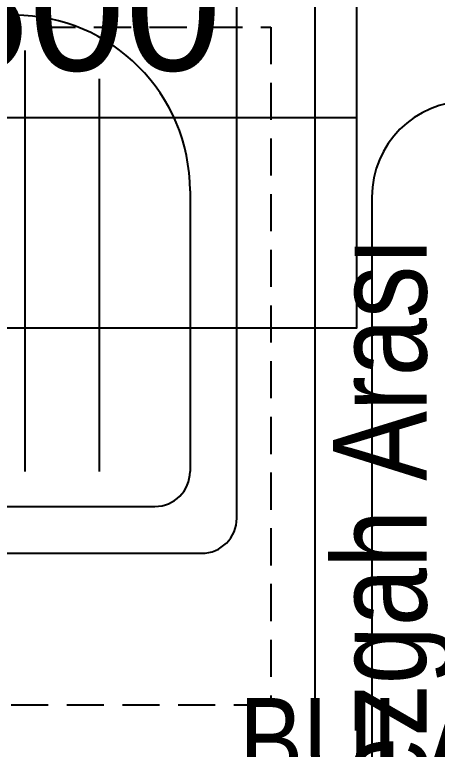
# Model space of a CAD drawing. Header units: inches. Extents: x 21 to 38546, y 13 to 15001.
# Drawn here: x 4446.1 to 4482.2, y 1132.4 to 1195.2 of the extents above; entities that cross this region are included whole.
import ezdxf

# ---------------------------------------------------------------- set-up
doc = ezdxf.new("R2010")
doc.units = ezdxf.units.IN
doc.header["$MEASUREMENT"] = 0
doc.linetypes.add('IMPORT-HIDDEN2', pattern=[47.625, 31.75, -15.875])
doc.layers.add('RAD-MAHAL', color=2, linetype='Continuous')
for name, color, linetype, lineweight in [('Z_MİM_-KM-RAY-1', 8, 'IMPORT-HIDDEN2', 25), ('Z_MİM_-KM-Silik tarama', 8, 'Continuous', 25), ('Z_MİM_-KM-TEXT', 8, 'Continuous', 25), ('Z_MİM_-KM-TEXT-DETAIL', 8, 'Continuous', 25), ('Z_MİM_-KM-TEXT-DETL', 8, 'Continuous', 25), ('Z_MİM_-KM-VITRF', 8, 'Continuous', 25)]:
    doc.layers.add(name, color=color, linetype=linetype, lineweight=lineweight)
doc.styles.add('-KM-OLCU', font='ARIALN.TTF')
doc.styles.add('mahal listesi', font='micross.ttf', dxfattribs={"width": 0.8, "height": 20})
doc.styles.get("Standard").update_dxf_attribs({"font": 'arial.ttf'})

# ---------------------------------------------------------------- blocks, each defined once
blk = doc.blocks.new('*U171')
for p, q in [((-16, -2.918), (-110, -2.918)), ((-13, -49.918), (-13, -5.918)), ((-44, -6.918), (-20, -6.918)), ((-17, -45.918), (-17, -9.918))]:
    blk.add_line(p, q)
for centre, radius, start, end in [((-16, -5.918), 3, 360, 90), ((-16, -5.918), 3, 360, 90), ((-44, -21.918), 15, 90, 180), ((-20, -9.918), 3, 360, 90)]:
    blk.add_arc(centre, radius, start, end)
at = {"layer": 'Z_MİM_-KM-RAY-1', "ltscale": 0.1}
blk.add_lwpolyline([(0, -58), (-58, -58), (-58, 0), (0, 0)], close=True, dxfattribs=at)
at = {"layer": 'Z_MİM_-KM-Silik tarama'}
for p, q in [((-53.583, -14.693), (-20, -14.693)), ((-56, -21.042), (-20, -21.042))]:
    blk.add_line(p, q, dxfattribs=at)
at = {"layer": 'Z_MİM_-KM-TEXT-DETAIL', "color": 7, "insert": (-0.627, -2.708), "char_height": 7.17372, "attachment_point": 1, "rotation": 90, "style": '-KM-OLCU'}
blk.add_mtext_dynamic_manual_height_columns('BULAŞIK MK.', width=76.64722, gutter_width=12.5, heights=[0], dxfattribs=at)
blk = doc.blocks.new('A$C25ED71EF')
at = {"layer": 'Z_MİM_-KM-TEXT', "color": 7, "insert": (-9.44, 30.2), "char_height": 20, "width": 264.1267, "attachment_point": 1, "style": 'mahal listesi'}
blk.add_mtext('\\A1;Tezgah Arası \\PSeramik duvar kaplaması (30x60) (15.380.1056)', dxfattribs=at)
blk = doc.blocks.new('IS_RADYATOR_TAG_MRD')
at = {"layer": 'RAD-MAHAL'}
blk.add_line((0, 18), (130, 18), dxfattribs=at)
blk.add_lwpolyline([(0, 0), (130, 0), (130, 36), (0, 36)], dxfattribs=at)
blk = doc.blocks.new('IS_MAHAL_NO1')
at = {"layer": 'RAD-MAHAL'}
blk.add_line((-65.23, 41.397), (-65.23, -34.079), dxfattribs=at)
blk.add_arc((-57.027, 41.397), 8.203, 90, 180, dxfattribs=at)

msp = doc.modelspace()

# ---------------------------------------------------------------- linework, layer by layer
at = {"layer": 'Z_MİM_-KM-VITRF', "ltscale": 0.5}
msp.add_lwpolyline([(4471.758, 1389.083), (4471.758, 1082.083), (4409.758, 1082.083)], dxfattribs=at)

# ---------------------------------------------------------------- block references
at = {"layer": 'RAD-MAHAL'}
for name, p in [('IS_RADYATOR_TAG_MRD', (4345.362, 1168.445)), ('IS_MAHAL_NO1', (4541.884, 1138.231))]:
    msp.add_blockref(name, p, dxfattribs=at)
at = {"layer": 'Z_MİM_-KM-TEXT-DETL', "xscale": 0.4000000000000039, "yscale": 0.4000000000000039, "zscale": 0.4000000000000039, "rotation": 90}
msp.add_blockref('A$C25ED71EF', (4485.41, 1126.844), dxfattribs=at)
at = {"layer": 'Z_MİM_-KM-VITRF', "ltscale": 0.5, "rotation": 270}
msp.add_blockref('*U171', (4468.009, 1136.171), dxfattribs=at)

# ---------------------------------------------------------------- texts
at = {"layer": 'RAD-MAHAL'}
msp.add_text('0.8/22-PKKP/500', height=10.6, dxfattribs=at).set_placement((4349.362, 1190.445))

doc.saveas('drawing.dxf')
